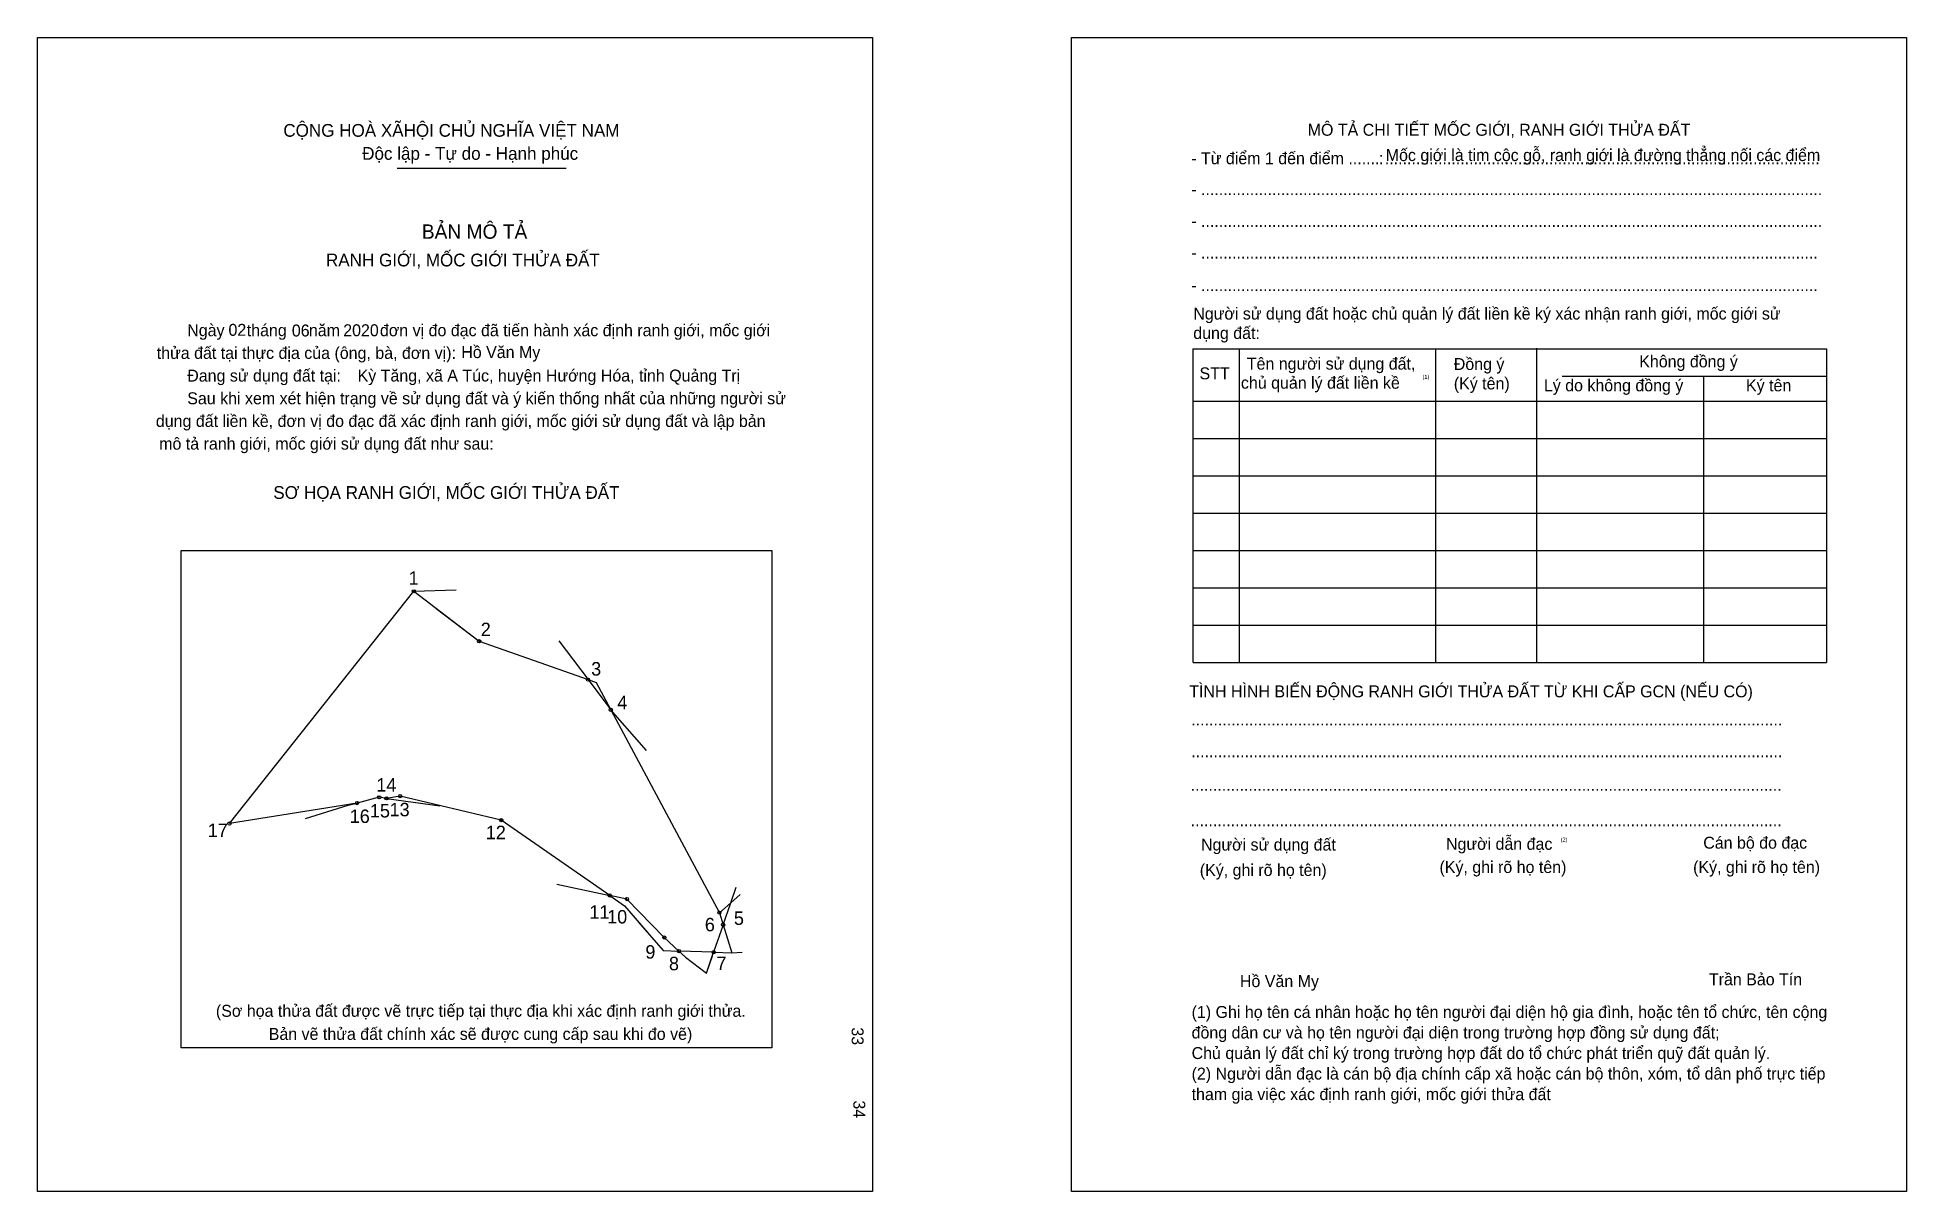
# Model space of a CAD drawing. Extents: x 549046 to 549550, y 1823057 to 1823369.
import ezdxf

# ---------------------------------------------------------------- set-up
doc = ezdxf.new("R2010")
doc.units = 0
for name, color, linetype in [('bmtKhungInTrang1', 7, 'Continuous'), ('bmtKhungInTrang2', 7, 'Continuous'), ('bmtNoiDung', 7, 'Continuous'), ('bmtTemplate', 7, 'Continuous'), ('CanhThua', 7, 'Continuous'), ('MocDinhThua', 7, 'Continuous'), ('RauThua', 7, 'Continuous'), ('SoHieuDinhThua', 7, 'Continuous')]:
    doc.layers.add(name, color=color, linetype=linetype)

msp = doc.modelspace()

# ---------------------------------------------------------------- linework, layer by layer
at = {"layer": 'bmtKhungInTrang1'}
msp.add_lwpolyline([(549045.51, 1823368.51), (549270.72, 1823368.51), (549270.72, 1823057.02), (549045.51, 1823057.02)], close=True, dxfattribs=at)
at = {"layer": 'bmtKhungInTrang2'}
msp.add_lwpolyline([(549324.42, 1823368.51), (549549.63, 1823368.51), (549549.63, 1823057.02), (549324.42, 1823057.02)], close=True, dxfattribs=at)
at = {"layer": 'bmtTemplate'}
for p, q in [((549142.56, 1823333.21), (549188.1, 1823333.21)), ((549369.6, 1823284.5), (549369.6, 1823199.81)), ((549422.58, 1823284.5), (549422.58, 1823199.81)), ((549449.84, 1823284.6), (549449.84, 1823199.81)), ((549528.07, 1823284.5), (549528.07, 1823199.81)), ((549456.75, 1823277.04), (549528.07, 1823277.04)), ((549357.25, 1823270.38), (549528.07, 1823270.38)), ((549357.25, 1823260.3), (549528.07, 1823260.3)), ((549357.25, 1823250.22), (549528.07, 1823250.22)), ((549357.25, 1823240.14), (549528.07, 1823240.14)), ((549357.25, 1823230.06), (549528.07, 1823230.06)), ((549357.25, 1823219.98), (549528.07, 1823219.98)), ((549357.25, 1823209.9), (549528.07, 1823209.9)), ((549357.25, 1823199.81), (549528.07, 1823199.81))]:
    msp.add_line(p, q, dxfattribs=at)
for points in [[(549357.14, 1823284.5), (549528.07, 1823284.5)], [(549357.14, 1823284.5), (549357.14, 1823199.81)], [(549494.82, 1823276.93), (549494.82, 1823199.81)]]:
    msp.add_lwpolyline(points, dxfattribs=at)
msp.add_lwpolyline([(549084.25, 1823095.81), (549084.25, 1823230.05), (549243.61, 1823230.05), (549243.61, 1823095.81)], close=True, dxfattribs=at)
at = {"layer": 'CanhThua'}
for p, q in [((549097.29, 1823156.35), (549147.03, 1823219.02)), ((549147.03, 1823219.02), (549164.63, 1823205.54)), ((549164.63, 1823205.54), (549194.01, 1823195.18)), ((549194.01, 1823195.18), (549200.14, 1823187.06)), ((549200.14, 1823187.06), (549229.43, 1823132.29)), ((549131.71, 1823161.88), (549097.29, 1823156.35)), ((549137.71, 1823163.43), (549131.71, 1823161.88)), ((549139.66, 1823163.15), (549137.71, 1823163.43)), ((549143.35, 1823163.75), (549139.66, 1823163.15)), ((549170.6, 1823157.26), (549143.35, 1823163.75)), ((549199.85, 1823136.95), (549170.6, 1823157.26)), ((549204.51, 1823135.96), (549199.85, 1823136.95)), ((549214.59, 1823125.6), (549204.51, 1823135.96)), ((549229.43, 1823132.29), (549230.44, 1823129.03)), ((549230.44, 1823129.03), (549227.89, 1823121.63)), ((549218.52, 1823121.93), (549214.59, 1823125.6)), ((549227.89, 1823121.63), (549218.52, 1823121.93))]:
    msp.add_line(p, q, dxfattribs=at)
at = {"layer": 'MocDinhThua'}
for centre in [(549147.03, 1823219.02), (549164.63, 1823205.54), (549194.01, 1823195.18), (549200.14, 1823187.06), (549131.71, 1823161.88), (549137.71, 1823163.43), (549139.66, 1823163.15), (549143.35, 1823163.75), (549097.29, 1823156.35), (549170.6, 1823157.26), (549199.85, 1823136.95), (549204.51, 1823135.96), (549229.43, 1823132.29), (549230.44, 1823129.03), (549214.59, 1823125.6), (549218.52, 1823121.93), (549227.89, 1823121.63)]:
    msp.add_circle(centre, 0.435, dxfattribs=at)
at = {"layer": 'RauThua'}
for p, q in [((549147.03, 1823219.02), (549158.49, 1823219.39)), ((549153.09, 1823214.38), (549164.63, 1823205.54)), ((549186.1, 1823205.66), (549194.01, 1823195.18)), ((549194.01, 1823195.18), (549196.21, 1823194.4)), ((549194.01, 1823195.18), (549196.21, 1823194.4)), ((549196.21, 1823194.4), (549200.14, 1823187.06)), ((549196.21, 1823194.4), (549200.14, 1823187.06)), ((549200.14, 1823187.06), (549200.62, 1823186.42)), ((549200.62, 1823186.42), (549209.66, 1823176.08)), ((549129.36, 1823161.27), (549131.71, 1823161.88)), ((549139.66, 1823163.15), (549154.05, 1823161.11)), ((549117.78, 1823157.72), (549129.36, 1823161.27)), ((549185.63, 1823139.98), (549199.85, 1823136.95)), ((549199.85, 1823136.95), (549203.83, 1823134.19)), ((549232.49, 1823134.98), (549233.95, 1823139.21)), ((549232.49, 1823134.98), (549235.03, 1823137.21)), ((549203.83, 1823134.19), (549210.16, 1823126.85)), ((549229.43, 1823132.29), (549232.49, 1823134.98)), ((549229.43, 1823132.29), (549232.49, 1823134.98)), ((549229.43, 1823132.29), (549232.49, 1823134.98)), ((549230.44, 1823129.03), (549232.49, 1823134.98)), ((549230.44, 1823129.03), (549232.49, 1823134.98)), ((549230.44, 1823129.03), (549232.49, 1823134.98)), ((549207.56, 1823129.86), (549214.28, 1823122.06)), ((549230.44, 1823129.03), (549232.79, 1823121.48)), ((549230.44, 1823129.03), (549232.79, 1823121.48)), ((549214.28, 1823122.06), (549218.52, 1823121.93)), ((549218.52, 1823121.93), (549220.3, 1823120.26)), ((549225.93, 1823115.95), (549227.89, 1823121.63)), ((549227.89, 1823121.63), (549232.79, 1823121.48)), ((549227.89, 1823121.63), (549232.79, 1823121.48)), ((549227.89, 1823121.63), (549232.79, 1823121.48)), ((549232.79, 1823121.48), (549235.56, 1823121.62)), ((549219.25, 1823121.24), (549220.3, 1823120.26)), ((549220.3, 1823120.26), (549225.93, 1823115.95)), ((549220.3, 1823120.26), (549225.93, 1823115.95)), ((549225.93, 1823115.95), (549227.56, 1823120.68))]:
    msp.add_line(p, q, dxfattribs=at)

# ---------------------------------------------------------------- texts
at = {"layer": 'bmtNoiDung'}
for s, height, p in [('02', 3.222, (549097.04, 1823287.97)), ('06', 3.222, (549114.13, 1823287.79)), ('2020', 3.222, (549127.99, 1823287.86)), ('Hồ Văn My', 3.222, (549159.83, 1823281.97)), ('Kỳ Tăng, xã A Túc, huyện Hướng Hóa, tỉnh Quảng Trị', 3.2224, (549131.87, 1823275.64)), ('Hồ Văn My', 3.222, (549369.83, 1823112.22))]:
    msp.add_text(s, height=height, dxfattribs=at).set_placement(p)
for s, p in [('33', (549265.11, 1823101.36)), ('34', (549265.57, 1823081.64))]:
    msp.add_text(s, height=3.222, rotation=270, dxfattribs=at).set_placement(p)
at = {"layer": 'bmtTemplate'}
for s, height, p in [('CỘNG HOÀ XÃHỘI CHỦ NGHĨA VIỆT NAM', 3.4372, (549111.84, 1823341.69)), ('MÔ TẢ CHI TIẾT MỐC GIỚI, RANH GIỚI THỬA ĐẤT', 3.2211, (549388.1, 1823341.96)), ('Độc lập - Tự do - Hạnh phúc', 3.4372, (549133.1, 1823335.47)), ('Mốc giới là tim cộc gỗ, ranh giới là đường thẳng nối các điểm', 3.2211, (549409.16, 1823335.13)), ('- Từ điểm 1 đến điểm .......', 3.2211, (549356.7, 1823334.28)), (':', 3.22, (549407.31, 1823334.28)), ('..................................................................................................', 3.2211, (549408.9, 1823334.28)), ('- ............................................................................................................................................', 3.22113, (549356.7, 1823325.93)), ('BẢN MÔ TẢ', 3.867, (549149.19, 1823314.17)), ('- ............................................................................................................................................', 3.22113, (549356.7, 1823317.36)), ('RANH GIỚI, MỐC GIỚI THỬA ĐẤT', 3.4372, (549123.34, 1823306.71)), ('- ...........................................................................................................................................', 3.22113, (549356.7, 1823308.79)), ('- ...........................................................................................................................................', 3.22113, (549356.7, 1823300.02)), ('Người sử dụng đất hoặc chủ quản lý đất liền kề ký xác nhận ranh giới, mốc giới sử', 3.2211, (549357.25, 1823292.36)), ('Ngày     tháng     năm         đơn vị đo đạc đã tiến hành xác định ranh giới, mốc giới ', 3.2224, (549085.92, 1823287.86)), ('dụng đất:', 3.221, (549357.25, 1823287.12)), ('thửa đất tại thực địa của (ông, bà, đơn vị):', 3.2224, (549077.7, 1823281.74)), ('Không đồng ý', 3.2211, (549477.53, 1823279.46)), ('Đang sử dụng đất tại:', 3.2224, (549085.92, 1823275.62)), ('STT', 3.221, (549358.93, 1823276.23)), ('Tên người sử dụng đất,', 3.2211, (549371.68, 1823278.85)), ('Đồng ý', 3.221, (549427.51, 1823278.75)), ('Sau khi xem xét hiện trạng về sử dụng đất và ý kiến thống nhất của những người sử ', 3.2224, (549085.92, 1823269.5)), ('chủ quản lý đất liền kề', 3.2211, (549370.1, 1823273.7)), ('(1)', 1.074, (549419.09, 1823276.35)), ('(Ký tên)', 3.221, (549427.51, 1823273.51)), ('Lý do không đồng ý', 3.2211, (549451.81, 1823273)), ('Ký tên', 3.221, (549506.32, 1823273)), ('dụng đất liền kề, đơn vị đo đạc đã xác định ranh giới, mốc giới sử dụng đất và lập bản', 3.2224, (549077.46, 1823263.38)), ('mô tả ranh giới, mốc giới sử dụng đất như sau:', 3.2224, (549078.35, 1823257.26)), ('SƠ HỌA RANH GIỚI, MỐC GIỚI THỬA ĐẤT', 3.4372, (549109.13, 1823243.97)), ('TÌNH HÌNH BIẾN ĐỘNG RANH GIỚI THỬA ĐẤT TỪ KHI CẤP GCN (NẾU CÓ)', 3.2211, (549356.16, 1823190.41)), ('.....................................................................................................................................', 3.22596, (549356.7, 1823182.83)), ('.....................................................................................................................................', 3.22596, (549356.7, 1823174.26)), ('.....................................................................................................................................', 3.22596, (549356.54, 1823165.19)), ('.....................................................................................................................................', 3.22596, (549356.54, 1823155.61)), ('Người sử dụng đất', 3.2211, (549359.33, 1823149.06)), ('Người dẫn đạc', 3.2211, (549425.4, 1823149.26)), ('(2)', 1.074, (549456.33, 1823151.49)), ('Cán bộ đo đạc', 3.2211, (549494.79, 1823149.57)), ('(Ký, ghi rõ họ tên)', 3.2211, (549359, 1823142.21)), ('(Ký, ghi rõ họ tên)', 3.2211, (549423.65, 1823143.01)), ('(Ký, ghi rõ họ tên)', 3.2211, (549492.05, 1823143.01)), ('Trần Bảo Tín', 3.2211, (549496.32, 1823112.7)), ('(Sơ họa thửa đất được vẽ trực tiếp tại thực địa khi xác định ranh giới thửa.', 3.2224, (549093.65, 1823104.2)), ('(1) Ghi họ tên cá nhân hoặc họ tên người đại diện hộ gia đình, hoặc tên tổ chức, tên cộng', 3.2211, (549356.8, 1823103.89)), ('Bản vẽ thửa đất chính xác sẽ được cung cấp sau khi đo vẽ)', 3.2224, (549107.9, 1823097.97)), ('đồng dân cư và họ tên người đại diện trong trường hợp đồng sử dụng đất;', 3.2211, (549356.8, 1823098.35)), ('Chủ quản lý đất chỉ ký trong trường hợp đất do tổ chức phát triển quỹ đất quản lý.', 3.2211, (549356.8, 1823092.8)), ('(2) Người dẫn đạc là cán bộ địa chính cấp xã hoặc cán bộ thôn, xóm, tổ dân phố trực tiếp', 3.2211, (549356.8, 1823087.26)), ('tham gia việc xác định ranh giới, mốc giới thửa đất', 3.2211, (549356.8, 1823081.71))]:
    msp.add_text(s, height=height, dxfattribs=at).set_placement(p)
at = {"layer": 'SoHieuDinhThua'}
for s, height, p in [('1', 3.63, (549145.64, 1823220.8)), ('2', 3.63, (549165.08, 1823206.92)), ('3', 3.63, (549194.86, 1823196.29)), ('4', 3.63, (549201.91, 1823187.2)), ('14', 3.628, (549136.93, 1823164.97)), ('13', 3.628, (549140.51, 1823158.31)), ('16', 3.628, (549129.75, 1823156.51)), ('15', 3.628, (549135.2, 1823157.99)), ('17', 3.628, (549091.45, 1823152.7)), ('12', 3.628, (549166.44, 1823152.13)), ('11', 3.628, (549194.39, 1823130.67)), ('10', 3.628, (549199.18, 1823129.38)), ('5', 3.63, (549233.36, 1823129)), ('6', 3.63, (549225.52, 1823127.27)), ('9', 3.63, (549209.48, 1823119.9)), ('8', 3.63, (549215.84, 1823116.76)), ('7', 3.63, (549228.66, 1823116.83))]:
    msp.add_text(s, height=height, dxfattribs=at).set_placement(p)

doc.saveas('drawing.dxf')
